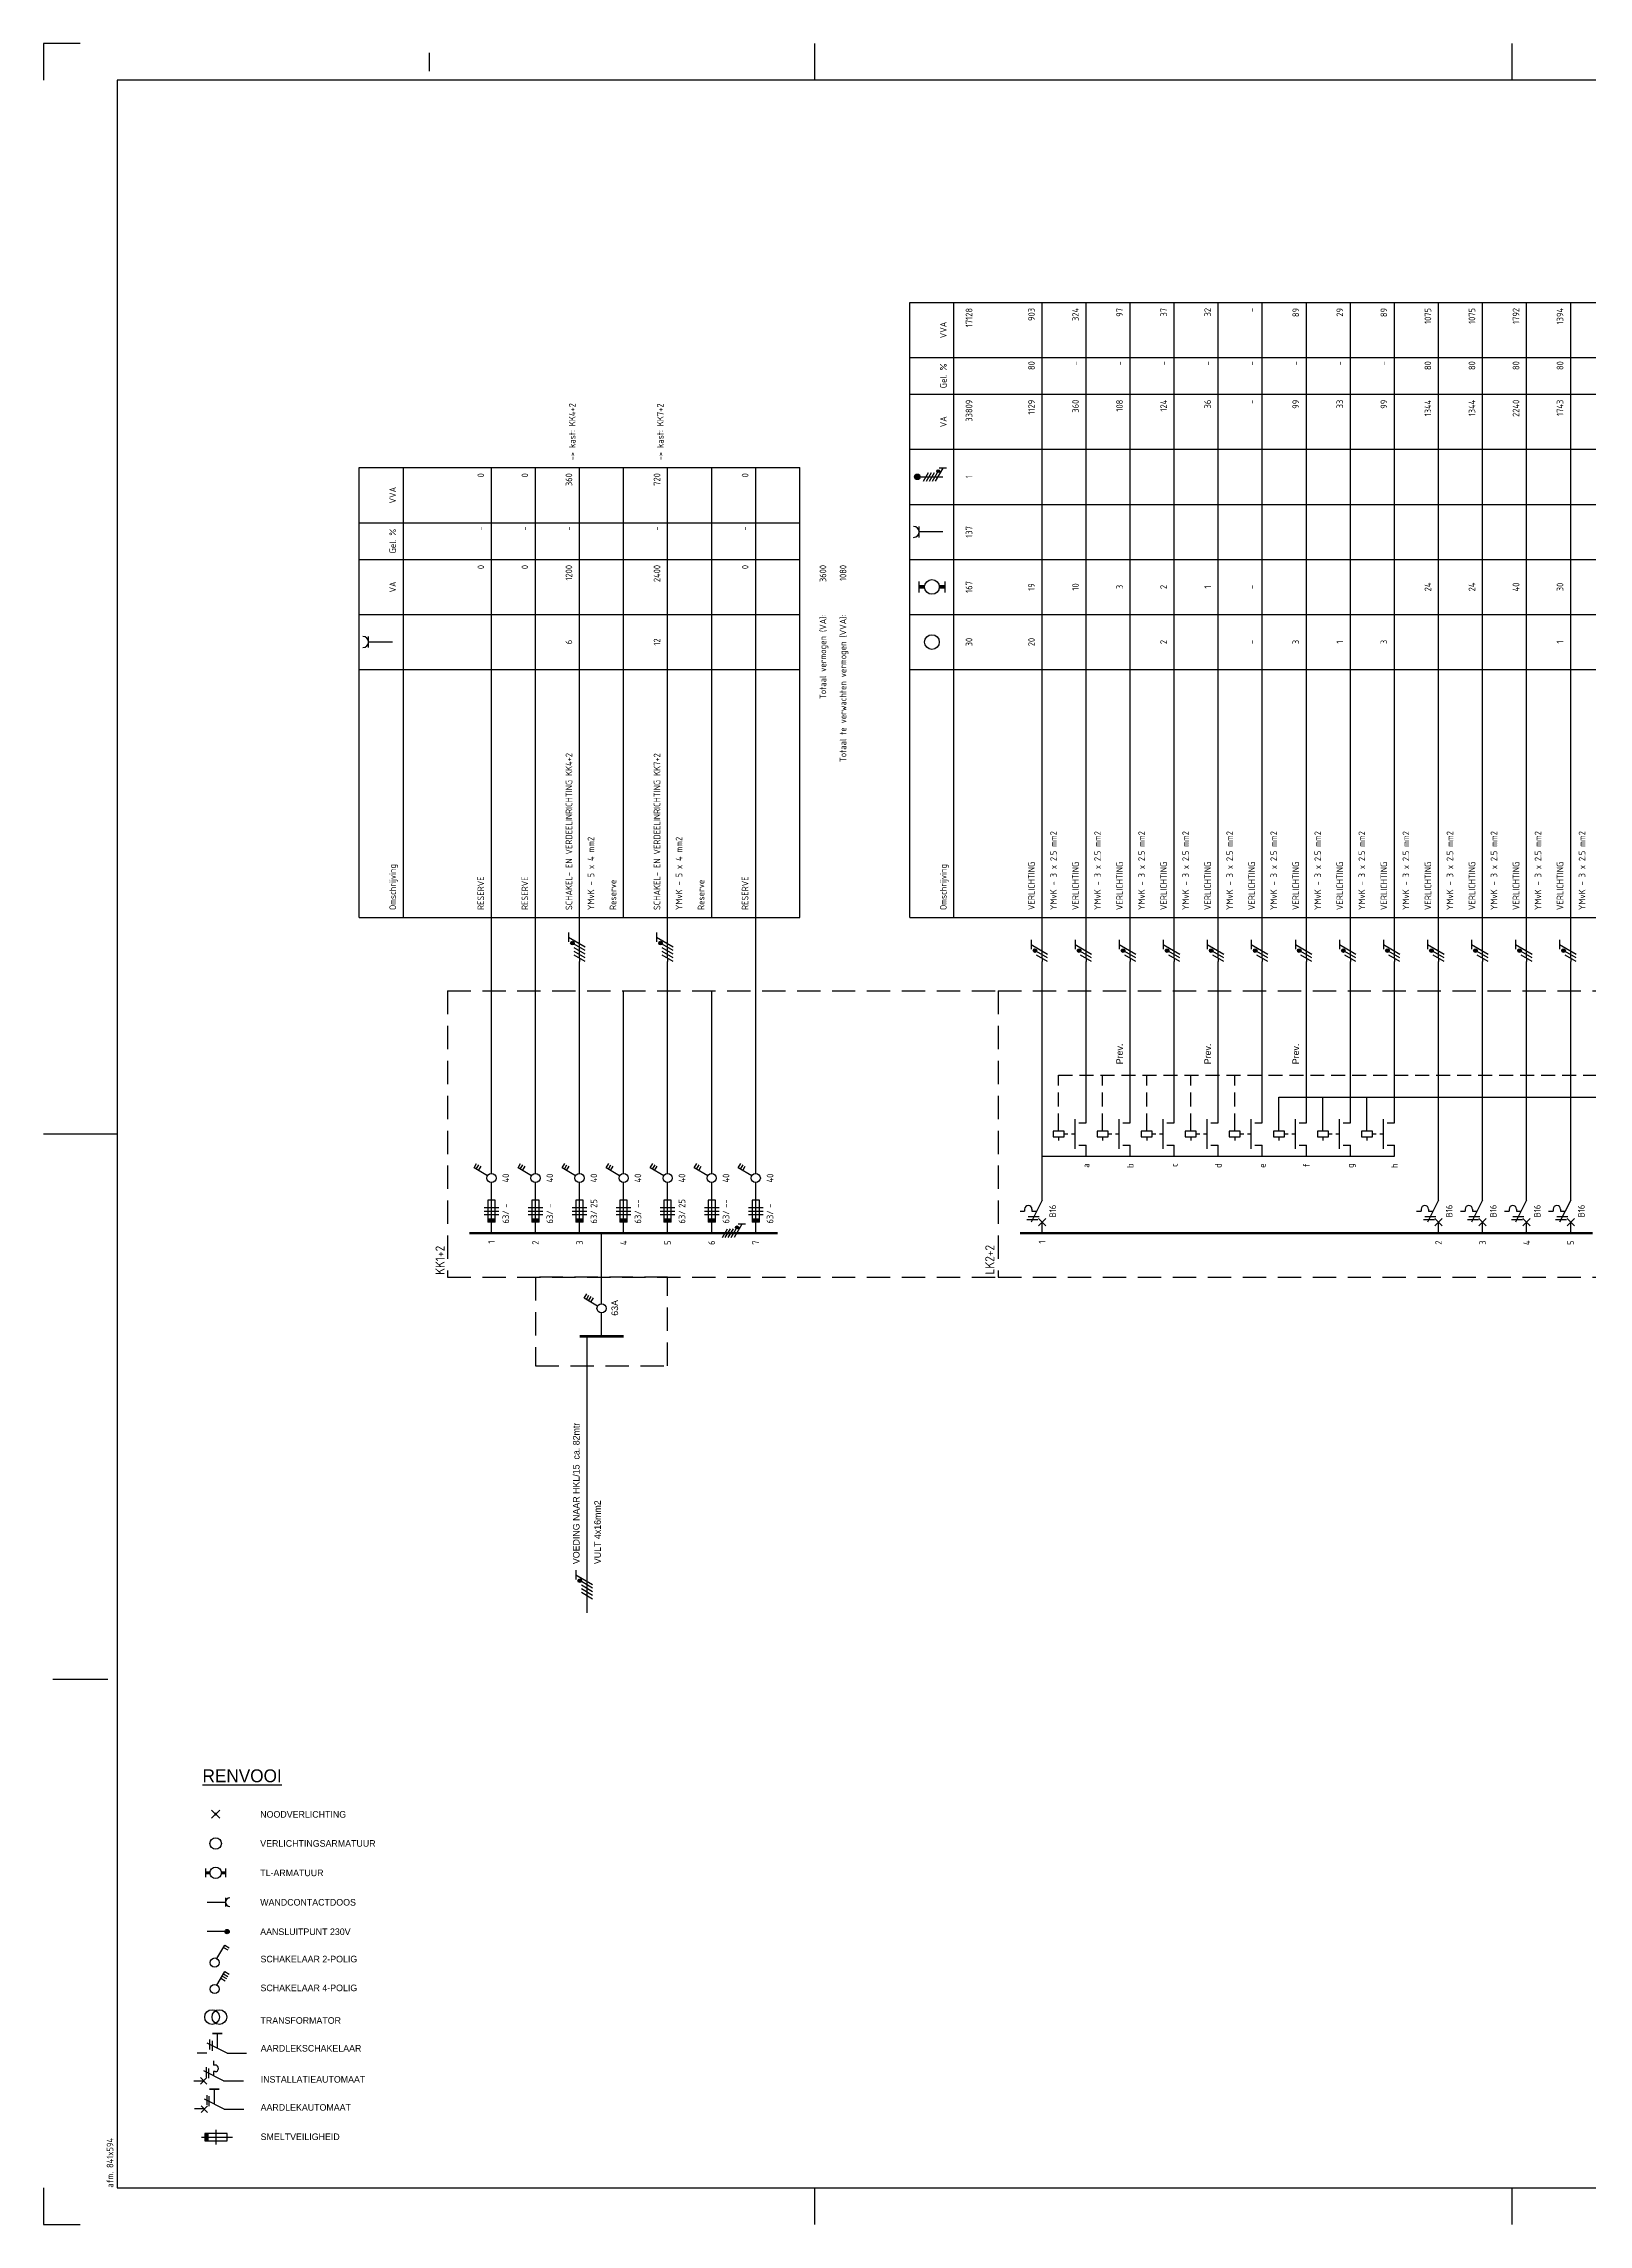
# Model space of a CAD drawing. Header units: millimetres. Extents: x 0 to 841, y 0 to 594.
# Drawn here: x 0 to 421, y 0 to 594 of the extents above; entities that cross this region are included whole.
import ezdxf
from ezdxf.enums import TextEntityAlignment as Align

# ---------------------------------------------------------------- set-up
doc = ezdxf.new("R2010")
doc.units = ezdxf.units.MM
for name, pattern in [('DASHED', [19.05, 12.7, -6.35]), ('HIDDEN', [9.525, 6.35, -3.175]), ('STABI11', [2, 1, -1])]:
    doc.linetypes.add(name, pattern=pattern)
doc.layers.get('0').update_dxf_attribs({"linetype": 'CONTINUOUS'})
for name, color, linetype in [('00att018', 1, 'CONTINUOUS'), ('00kad018', 1, 'CONTINUOUS'), ('00kad070', 5, 'CONTINUOUS'), ('BL$2----_KADER', 7, 'CONTINUOUS'), ('EL$1----', 3, 'CONTINUOUS'), ('EL$1----__KK1+2', 3, 'CONTINUOUS'), ('EL$1----__LK2+2', 3, 'CONTINUOUS')]:
    doc.layers.add(name, color=color, linetype=linetype)
doc.styles.add('BURO-018', font='BUROFONT', dxfattribs={"height": 1.8})
doc.styles.add('BURO-035', font='BUROFONT.shx', dxfattribs={"height": 3.5})
doc.styles.add('ISO', font='isocp.shx')
doc.styles.add('STABICAD-018', font='ISOCP.SHX', dxfattribs={"height": 1.8})

# ---------------------------------------------------------------- blocks, each defined once
blk = doc.blocks.new('RENV_DION')
at = {"layer": 'EL$1----', "linetype": 'Continuous'}
for p, q in [((485.12, 256.64), (487.32, 254.44)), ((487.32, 256.64), (485.12, 254.44)), ((483.5, 238.37), (483.5, 240.7)), ((488.94, 240.7), (488.94, 238.37)), ((488.94, 232.7), (488.94, 230.37)), ((483.89, 231.54), (488.94, 231.54)), ((489.33, 223.54), (483.89, 223.54)), ((486.57, 208.98), (488.69, 212.65)), ((487.64, 210.83), (488.85, 210.13)), ((487.99, 211.43), (489.2, 210.73)), ((488.34, 212.04), (489.55, 211.34)), ((488.69, 212.65), (489.9, 211.95)), ((489.35, 190.42), (483.95, 193.12)), ((484.62, 191.43), (484.62, 194.13)), ((485.3, 193.8), (485.3, 191.1)), ((486.65, 195.82), (486.65, 191.77)), ((488.36, 182.91), (482.96, 185.61)), ((483.63, 186.63), (483.63, 183.93)), ((484.31, 186.29), (484.31, 183.59)), ((485.66, 188.31), (485.66, 187.19)), ((486.11, 187.19), (485.66, 187.19)), ((486.11, 185.39), (485.66, 185.39)), ((485.66, 185.39), (485.66, 184.26)), ((480.26, 182.91), (482.96, 182.91)), ((482.06, 183.81), (483.86, 182.01)), ((483.86, 183.81), (482.06, 182.01)), ((485.84, 180.58), (485.84, 176.53)), ((488.36, 182.91), (493.76, 182.91)), ((484.04, 176.08), (482.24, 174.28)), ((482.24, 176.08), (484.04, 174.28)), ((488.54, 175.18), (483.14, 177.88)), ((482.39, 167.57), (490.81, 167.57)), ((489.31, 168.57), (483.31, 168.57)), ((483.31, 168.57), (483.31, 166.57)), ((483.31, 166.57), (489.31, 166.57)), ((486.31, 169.57), (486.31, 165.57)), ((489.31, 166.57), (489.31, 168.57))]:
    blk.add_line(p, q, dxfattribs=at)
at = {"layer": 'EL$1----', "color": 3, "linetype": 'Continuous'}
for p, q in [((486.57, 216.18), (488.69, 219.85)), ((488.69, 219.85), (489.9, 219.15)), ((488.34, 219.25), (489.55, 218.55))]:
    blk.add_line(p, q, dxfattribs=at)
at = {"layer": 'EL$1----'}
for p, q in [((483.86, 190.42), (481.16, 190.42)), ((489.35, 190.42), (494.66, 190.42)), ((483.9, 176.31), (483.9, 179.01)), ((484.49, 175.97), (484.49, 178.67)), ((483.14, 175.29), (480.44, 175.29)), ((488.54, 175.18), (493.85, 175.18))]:
    blk.add_line(p, q, dxfattribs=at)
at = {"layer": 'EL$1----', "linetype": 'Continuous'}
for points, const_width in [([(486.41, 255.54, 1), (486.02, 255.54, 1)], 0.389), ([(489.33, 223.83, 1), (489.33, 223.24, 1)], 0.583)]:
    blk.add_lwpolyline(points, format="xyb", close=True, dxfattribs=dict(at, const_width=const_width))
for points, const_width in [([(484.66, 239.54), (483.5, 239.54)], 0.778), ([(487.77, 239.54), (488.94, 239.54)], 0.778), ([(485.3, 195.82), (488, 195.82)], 0.45), ([(484.49, 180.58), (487.19, 180.58)], 0.45)]:
    blk.add_lwpolyline(points, dxfattribs=dict(at, const_width=const_width))
for centre, radius in [((486.22, 247.54), 1.56), ((486.22, 239.54), 1.56), ((489.33, 223.54), 0.583), ((485.95, 207.9), 1.25), ((485.24, 200.27), 2), ((487.24, 200.27), 2)]:
    blk.add_circle(centre, radius, dxfattribs=at)
at = {"layer": 'EL$1----', "color": 3, "linetype": 'Continuous'}
blk.add_circle((485.95, 215.1), 1.25, dxfattribs=at)
at = {"layer": 'EL$1----', "linetype": 'Continuous'}
for centre, radius, start, end in [((490.11, 231.54), 1.17, 90, 270), ((486.11, 186.29), 0.9, 270, 90)]:
    blk.add_arc(centre, radius, start, end, dxfattribs=at)
blk.add_solid([(483.31, 168.57), (484.31, 168.57), (483.31, 166.57), (484.31, 166.57)], dxfattribs=at)
at = {"layer": 'EL$1----', "color": 3, "style": 'BURO-035'}
blk.add_text('%%URENVOOI', height=3.5, dxfattribs=at).set_placement((482.63, 264.23))
at = {"layer": 'EL$1----', "color": 1, "style": 'BURO-018'}
for s, p in [('NOODVERLICHTING', (498.36, 255.47)), ('VERLICHTINGSARMATUUR', (498.36, 247.55)), ('TL-ARMATUUR', (498.36, 239.54)), ('WANDCONTACTDOOS', (498.36, 231.52)), ('AANSLUITPUNT 230V', (498.36, 223.5)), ('SCHAKELAAR 2-POLIG', (498.43, 216.06)), ('SCHAKELAAR 4-POLIG', (498.43, 208.21)), ('TRANSFORMATOR', (498.43, 199.33)), ('AARDLEKSCHAKELAAR', (498.49, 191.75)), ('INSTALLATIEAUTOMAAT', (498.49, 183.3)), ('AARDLEKAUTOMAAT', (498.47, 175.66)), ('SMELTVEILIGHEID', (498.47, 167.66))]:
    blk.add_text(s, height=1.8, dxfattribs=at).set_placement(p, align=Align.MIDDLE_LEFT)
blk = doc.blocks.new('a1-windesheim-hor')
at = {"layer": '00kad018', "color": 1}
for p, q in [((0, 594), (0, 584)), ((10, 594), (0, 594)), ((210, 594), (210, 584)), ((400, 594), (400, 584)), ((105, 591.5), (105, 586.5)), ((0, 297), (20, 297)), ((2.5, 148.5), (17.5, 148.5)), ((0, 10), (0, 0)), ((210, 10), (210, 0)), ((400, 10), (400, 0)), ((0, 0), (10, 0))]:
    blk.add_line(p, q, dxfattribs=at)
at = {"layer": '00kad070', "color": 5}
for p, q in [((831, 584), (20, 584)), ((20, 584), (20, 10)), ((20, 10), (831, 10))]:
    blk.add_line(p, q, dxfattribs=at)
at = {"layer": '00att018', "color": 1, "style": 'ISO'}
blk.add_text('afm. 841x594', height=1.8, rotation=90, dxfattribs=at).set_placement((19, 10))
blk = doc.blocks.new('HL3')
at = {"color": 0, "linetype": 'Continuous'}
for p, q in [((-3, 6.98), (-3, 4.48)), ((-3, 5.73), (1.5, 3.13)), ((1.5, 2.13), (-1.5, 3.87)), ((1.5, 1.13), (-1.5, 2.87)), ((1.5, 0.13), (-1.5, 1.87)), ((1.5, -0.87), (-1.5, 0.87))]:
    blk.add_line(p, q, dxfattribs=at)
at = {"color": 0, "linetype": 'Continuous', "const_width": 0.5}
blk.add_lwpolyline([(-1.68, 4.12, 1), (-2.18, 4.12, 1)], format="xyb", close=True, dxfattribs=at)
at = {"color": 0, "linetype": 'Continuous'}
blk.add_circle((-1.93, 4.12), 0.5, dxfattribs=at)
blk = doc.blocks.new('1114A3A')
at = {"color": 0, "linetype": 'Continuous'}
for p, q in [((0.62, 1.08), (2.74, 4.75)), ((1.69, 2.93), (2.9, 2.23)), ((2.04, 3.54), (3.25, 2.84)), ((2.39, 4.14), (3.6, 3.44)), ((2.74, 4.75), (3.95, 4.05))]:
    blk.add_line(p, q, dxfattribs=at)
blk.add_circle((0, 0), 1.25, dxfattribs=at)
at = {"color": 0, "linetype": 'Continuous', "style": 'BURO-018', "flags": 1}
for tag, p in [('E_ID', (0, 0.08)), ('E_MATCODE', (0, -4.92))]:
    blk.add_attdef(tag, p, '', height=1.8, dxfattribs=at)
at = {"color": 0, "linetype": 'Continuous', "style": 'BURO-018'}
blk.add_attdef('E_IGS', text='', height=1.8, dxfattribs=at).set_placement((3, 0.08), align=Align.MIDDLE_LEFT)
blk = doc.blocks.new('111104')
at = {"color": 0, "linetype": 'Continuous'}
for p, q in [((-3, 6.98), (-3, 4.48)), ((-3, 5.73), (1.5, 3.13)), ((1.5, 2.13), (-1.5, 3.87)), ((1.5, 1.13), (-1.5, 2.87)), ((1.5, 0.13), (-1.5, 1.87)), ((1.5, -0.87), (-1.5, 0.87))]:
    blk.add_line(p, q, dxfattribs=at)
at = {"color": 0, "linetype": 'Continuous', "const_width": 0.5}
blk.add_lwpolyline([(-1.68, 4.12, 1), (-2.18, 4.12, 1)], format="xyb", close=True, dxfattribs=at)
at = {"color": 0, "linetype": 'Continuous'}
blk.add_circle((-1.93, 4.12), 0.5, dxfattribs=at)
blk = doc.blocks.new('P-N-PE_3')
at = {"color": 0, "linetype": 'Continuous'}
for p, q in [((0, 0.87), (0, 6.17)), ((-3, 5.85), (-3, 3.35)), ((-3, 4.6), (1.5, 2)), ((1.5, 1), (-1.5, 2.73)), ((1.5, 0), (-1.5, 1.73)), ((0, 0.87), (0, 0))]:
    blk.add_line(p, q, dxfattribs=at)
at = {"color": 0, "linetype": 'Continuous', "const_width": 0.5}
blk.add_lwpolyline([(-1.68, 2.98, 1), (-2.18, 2.98, 1)], format="xyb", close=True, dxfattribs=at)
at = {"color": 0, "linetype": 'Continuous'}
blk.add_circle((-1.93, 2.98), 0.5, dxfattribs=at)
blk = doc.blocks.new('B3')
at = {"color": 0, "linetype": 'Continuous'}
for p, q in [((0, 9), (0, 21)), ((-6, 6), (-4.75, 6)), ((-4.75, 6.5), (-4.75, 6)), ((0, 9), (-3, 3)), ((-2.75, 6.5), (-2.75, 6)), ((-2.75, 6), (-1.5, 6)), ((-4.125, 3.75), (-1.125, 3.75)), ((-3.75, 4.5), (-0.75, 4.5)), ((-1, 4), (1, 2)), ((-1, 2), (1, 4)), ((0, 0), (0, 3))]:
    blk.add_line(p, q, dxfattribs=at)
blk.add_arc((-3.75, 6.5), 1, 0, 180, dxfattribs=at)
at = {"color": 1, "style": 'BURO-018'}
blk.add_attdef('FREEFIELD1', (-3, 12), '', height=1.8, rotation=90, dxfattribs=at)
at = {"color": 1, "linetype": 'Continuous', "style": 'BURO-018'}
blk.add_attdef('AUTOMATICFUSE', text='', height=1.8, rotation=90, dxfattribs=at).set_placement((2, 6), align=Align.TOP_CENTER)
blk = doc.blocks.new('m1')
at = {"color": 0, "linetype": 'Continuous'}
blk.add_line((0, 21), (0, 33), dxfattribs=at)
blk = doc.blocks.new('b1s')
at = {"color": 0, "linetype": 'Continuous'}
blk.add_line((0, 33), (0, 54), dxfattribs=at)
blk = doc.blocks.new('m1s')
at = {"color": 0, "linetype": 'Continuous'}
blk.add_line((0, 54), (0, 66), dxfattribs=at)
blk = doc.blocks.new('M2')
at = {"color": 0, "linetype": 'Continuous'}
for p, q in [((0, 9), (0, 12)), ((-6, 6.75), (-9, 6.75)), ((-9, 6.75), (-9, 5.25)), ((-7.5, 6.75), (-7.5, 7.75)), ((-6, 5.25), (-6, 6.75)), ((-6, 6.25), (-6, 6.25)), ((-3, 2), (-3, 10)), ((-2, 9), (0, 9)), ((-9, 5.25), (-6, 5.25)), ((-7.5, 5.25), (-7.5, 4.25)), ((-2, 3), (0, 3)), ((0, 0), (0, 3))]:
    blk.add_line(p, q, dxfattribs=at)
at = {"color": 0, "linetype": 'STABI11'}
blk.add_line((-6, 6), (-3, 6), dxfattribs=at)
at = {"color": 1, "linetype": 'Continuous', "style": 'BURO-018'}
blk.add_attdef('FREEFIELD1', (-6, 9), '', height=1.8, rotation=90, dxfattribs=at)
blk.add_attdef('MAGNETICSWITCH', text='', height=1.8, rotation=90, dxfattribs=at).set_placement((0, 6), align=Align.TOP_CENTER)
blk = doc.blocks.new('COLUMN_POWERTYPE_3')
at = {"color": 0, "linetype": 'Continuous'}
blk.add_circle((0, 0), 2, dxfattribs=at)
blk = doc.blocks.new('COLUMN_POWERTYPE_5')
at = {"color": 0, "linetype": 'Continuous'}
for p, q in [((-3.5, -1.5), (-3.5, 1.5)), ((3.5, 1.5), (3.5, -1.5))]:
    blk.add_line(p, q, dxfattribs=at)
at = {"color": 0, "linetype": 'Continuous', "const_width": 1}
for points in [[(-2, 0), (-3.5, 0)], [(2, 0), (3.5, 0)]]:
    blk.add_lwpolyline(points, dxfattribs=at)
at = {"color": 0, "linetype": 'Continuous'}
blk.add_circle((0, 0), 2, dxfattribs=at)
blk = doc.blocks.new('COLUMN_POWERTYPE_6')
at = {"color": 0, "linetype": 'Continuous'}
for p, q in [((-3.5, -1.5), (-3.5, 1.5)), ((3, 0), (-3.5, 0))]:
    blk.add_line(p, q, dxfattribs=at)
blk.add_arc((-5, 0), 1.5, 270, 90, dxfattribs=at)
blk = doc.blocks.new('COLUMN_POWERTYPE_9')
at = {"color": 0, "linetype": 'Continuous'}
for p, q in [((-4, 0), (3, 0)), ((-2.29, -1.2), (-0.91, 1.2)), ((-1.49, -1.2), (-0.11, 1.2)), ((-0.69, -1.2), (0.69, 1.2)), ((0.11, -1.2), (1.49, 1.2)), ((2.99, 2.4), (0.91, -1.2)), ((3.99, 2.4), (1.99, 2.4))]:
    blk.add_line(p, q, dxfattribs=at)
for points, const_width in [([(-4, -0.38, 1), (-4, 0.38, 1)], 0.75), ([(1.69, 1.35, 1), (1.69, 1.75, 1)], 0.4)]:
    blk.add_lwpolyline(points, format="xyb", close=True, dxfattribs=dict(at, const_width=const_width))
for centre, radius in [((-4, 0), 0.75), ((1.69, 1.55), 0.4)]:
    blk.add_circle(centre, radius, dxfattribs=at)
blk = doc.blocks.new('B11')
at = {"color": 0, "linetype": 'Continuous'}
for p, q in [((-4.75, 17.74), (-4.05, 18.95)), ((-4.14, 17.39), (-3.44, 18.6)), ((-3.54, 17.04), (-2.84, 18.25)), ((0, 16.25), (0, 21)), ((-1.08, 15.62), (-4.75, 17.74)), ((0, 0), (0, 13.75)), ((-2, 7), (2, 7)), ((-2, 6), (2, 6)), ((-1, 9), (-1, 3)), ((1, 9), (-1, 9)), ((1, 3), (1, 9)), ((2, 5), (-2, 5)), ((1, 3), (-1, 3))]:
    blk.add_line(p, q, dxfattribs=at)
blk.add_circle((0, 15), 1.25, dxfattribs=at)
blk.add_solid([(-1, 3), (-1, 4), (1, 3), (1, 4)], dxfattribs=at)
at = {"color": 1, "linetype": 'Continuous', "style": 'BURO-018'}
blk.add_attdef('CIRCUITSWITCH', text='', height=1.8, rotation=90, dxfattribs=at).set_placement((3, 15), align=Align.TOP_CENTER)
blk.add_attdef('SCREWFUSE', text='', height=1.8, rotation=90, dxfattribs=at).set_placement((3, 6.9), align=Align.TOP_LEFT)
at = {"color": 1, "style": 'BURO-018'}
blk.add_attdef('FREEFIELD1', (-3, 3), '', height=1.8, rotation=90, dxfattribs=at)
at = {"color": 1, "linetype": 'Continuous', "style": 'BURO-018'}
blk.add_attdef('SCREWFUSEHOLDER', text='', height=1.8, rotation=90, dxfattribs=at).set_placement((3, 6.2), align=Align.TOP_RIGHT)
blk = doc.blocks.new('P-N-PE_5')
at = {"color": 0, "linetype": 'Continuous'}
for p, q in [((-3, 7.85), (-3, 5.35)), ((-3, 6.6), (1.5, 4)), ((0, 0.87), (0, 8.28)), ((1.5, 3), (-1.5, 4.73)), ((1.5, 2), (-1.5, 3.73)), ((1.5, 1), (-1.5, 2.73)), ((1.5, 0), (-1.5, 1.73)), ((0, 0.87), (0, 0))]:
    blk.add_line(p, q, dxfattribs=at)
at = {"color": 0, "linetype": 'Continuous', "const_width": 0.5}
blk.add_lwpolyline([(-1.68, 4.98, 1), (-2.18, 4.98, 1)], format="xyb", close=True, dxfattribs=at)
at = {"color": 0, "linetype": 'Continuous'}
blk.add_circle((-1.93, 4.98), 0.5, dxfattribs=at)

msp = doc.modelspace()

# ---------------------------------------------------------------- linework, layer by layer
at = {"layer": 'EL$1----', "linetype": 'DASHED', "ltscale": 0.3}
for p, q in [((276.5, 313), (700, 313)), ((276.5, 298.75), (276.5, 313)), ((288.5, 298.75), (288.5, 313)), ((300.5, 298.75), (300.5, 313)), ((312.5, 298.75), (312.5, 313)), ((324.5, 298.75), (324.5, 313))]:
    msp.add_line(p, q, dxfattribs=at)
at = {"layer": 'EL$1----'}
for p, q in [((336.5, 307), (711, 307)), ((336.5, 298.75), (336.5, 307)), ((348.5, 298.75), (348.5, 307)), ((360.5, 298.75), (360.5, 307))]:
    msp.add_line(p, q, dxfattribs=at)
at = {"layer": 'EL$1----', "ltscale": 0.2}
for p, q in [((152, 250.75), (152, 270)), ((152, 241.91), (152, 248.25)), ((148, 241.91), (148, 166.62))]:
    msp.add_line(p, q, dxfattribs=at)
at = {"layer": 'EL$1----', "color": 1, "linetype": 'HIDDEN'}
msp.add_lwpolyline([(134, 258), (134, 233.88), (170, 233.88), (170, 258)], close=True, dxfattribs=at)
at = {"layer": 'EL$1----', "ltscale": 0.2, "const_width": 0.7}
msp.add_lwpolyline([(158, 241.91), (146, 241.91)], dxfattribs=at)
at = {"layer": 'EL$1----__KK1+2', "color": 1}
for p, q in [((86, 478.5), (206, 478.5)), ((86, 356), (86, 478.5)), ((98, 356), (98, 478.5)), ((206, 356), (206, 478.5)), ((86, 463.5), (206, 463.5)), ((86, 453.5), (206, 453.5)), ((86, 438.5), (206, 438.5)), ((86, 423.5), (206, 423.5)), ((86, 356), (206, 356))]:
    msp.add_line(p, q, dxfattribs=at)
at = {"layer": 'EL$1----__KK1+2'}
for p, q in [((122, 356), (122, 478.5)), ((134, 356), (134, 478.5)), ((146, 356), (146, 478.5)), ((158, 356), (158, 478.5)), ((170, 356), (170, 478.5)), ((182, 356), (182, 478.5)), ((194, 356), (194, 478.5)), ((122, 336), (122, 356)), ((134, 336), (134, 356)), ((146, 352.28), (146, 356)), ((170, 352.28), (170, 356)), ((194, 336), (194, 356)), ((146, 336), (146, 344)), ((170, 336), (170, 344))]:
    msp.add_line(p, q, dxfattribs=at)
at = {"layer": 'EL$1----__KK1+2', "color": 1, "linetype": 'HIDDEN'}
for p, q in [((110, 336), (260, 336)), ((110, 336), (110, 258)), ((110, 258), (260, 258))]:
    msp.add_line(p, q, dxfattribs=at)
at = {"layer": 'EL$1----__KK1+2'}
for points in [[(128, 270, 0.7, 0.7, 0), (116, 270, 0.7, 0.7, 0)], [(140, 270, 0.7, 0.7, 0), (128, 270, 0.7, 0.7, 0)], [(152, 270, 0.7, 0.7, 0), (140, 270, 0.7, 0.7, 0)], [(164, 270, 0.7, 0.7, 0), (152, 270, 0.7, 0.7, 0)], [(176, 270, 0.7, 0.7, 0), (164, 270, 0.7, 0.7, 0)], [(188, 270, 0.7, 0.7, 0), (176, 270, 0.7, 0.7, 0)], [(200, 270, 0.7, 0.7, 0), (188, 270, 0.7, 0.7, 0)]]:
    msp.add_lwpolyline(points, format="xyseb", dxfattribs=at)
at = {"layer": 'EL$1----__LK2+2', "color": 1}
for p, q in [((236, 523.5), (680, 523.5)), ((236, 356), (236, 523.5)), ((248, 356), (248, 523.5)), ((236, 508.5), (680, 508.5)), ((236, 498.5), (680, 498.5)), ((236, 483.5), (680, 483.5)), ((236, 468.5), (680, 468.5)), ((236, 453.5), (680, 453.5)), ((236, 438.5), (680, 438.5)), ((236, 423.5), (680, 423.5)), ((236, 356), (680, 356))]:
    msp.add_line(p, q, dxfattribs=at)
at = {"layer": 'EL$1----__LK2+2'}
for p, q in [((272, 356), (272, 523.5)), ((284, 356), (284, 523.5)), ((296, 356), (296, 523.5)), ((308, 356), (308, 523.5)), ((320, 356), (320, 523.5)), ((332, 356), (332, 523.5)), ((344, 356), (344, 523.5)), ((356, 356), (356, 523.5)), ((368, 356), (368, 523.5)), ((380, 356), (380, 523.5)), ((392, 356), (392, 523.5)), ((404, 356), (404, 523.5)), ((416, 356), (416, 523.5)), ((272, 350.17), (272, 356)), ((284, 350.17), (284, 356)), ((296, 350.17), (296, 356)), ((308, 350.17), (308, 356)), ((320, 350.17), (320, 356)), ((332, 350.17), (332, 356)), ((344, 350.17), (344, 356)), ((356, 350.17), (356, 356)), ((368, 350.17), (368, 356)), ((380, 350.17), (380, 356)), ((392, 350.17), (392, 356)), ((404, 350.17), (404, 356)), ((416, 350.17), (416, 356)), ((272, 336), (272, 344)), ((284, 336), (284, 344)), ((296, 336), (296, 344)), ((308, 336), (308, 344)), ((320, 336), (320, 344)), ((332, 336), (332, 344)), ((344, 336), (344, 344)), ((356, 336), (356, 344)), ((368, 336), (368, 344)), ((380, 336), (380, 344)), ((392, 336), (392, 344)), ((404, 336), (404, 344)), ((416, 336), (416, 344)), ((272, 291), (284, 291)), ((284, 291), (296, 291)), ((296, 291), (308, 291)), ((308, 291), (320, 291)), ((320, 291), (332, 291)), ((332, 291), (344, 291)), ((344, 291), (356, 291)), ((356, 291), (368, 291))]:
    msp.add_line(p, q, dxfattribs=at)
at = {"layer": 'EL$1----__LK2+2', "color": 1, "linetype": 'HIDDEN'}
for p, q in [((260, 336), (680, 336)), ((260, 336), (260, 258)), ((260, 258), (680, 258))]:
    msp.add_line(p, q, dxfattribs=at)
at = {"layer": 'EL$1----__LK2+2'}
for points in [[(278, 270, 0.7, 0.7, 0), (266, 270, 0.7, 0.7, 0)], [(290, 270, 0.7, 0.7, 0), (278, 270, 0.7, 0.7, 0)], [(302, 270, 0.7, 0.7, 0), (290, 270, 0.7, 0.7, 0)], [(314, 270, 0.7, 0.7, 0), (302, 270, 0.7, 0.7, 0)], [(326, 270, 0.7, 0.7, 0), (314, 270, 0.7, 0.7, 0)], [(338, 270, 0.7, 0.7, 0), (326, 270, 0.7, 0.7, 0)], [(350, 270, 0.7, 0.7, 0), (338, 270, 0.7, 0.7, 0)], [(362, 270, 0.7, 0.7, 0), (350, 270, 0.7, 0.7, 0)], [(374, 270, 0.7, 0.7, 0), (362, 270, 0.7, 0.7, 0)], [(386, 270, 0.7, 0.7, 0), (374, 270, 0.7, 0.7, 0)], [(398, 270, 0.7, 0.7, 0), (386, 270, 0.7, 0.7, 0)], [(410, 270, 0.7, 0.7, 0), (398, 270, 0.7, 0.7, 0)], [(422, 270, 0.7, 0.7, 0), (410, 270, 0.7, 0.7, 0)]]:
    msp.add_lwpolyline(points, format="xyseb", dxfattribs=at)

# ---------------------------------------------------------------- block references
at = {"layer": 'BL$2----_KADER'}
msp.add_blockref('a1-windesheim-hor', (0, 0), dxfattribs=at)
at = {"layer": 'EL$1----', "xscale": 0.8, "yscale": 0.8, "zscale": 0.8, "rotation": 269.9999999999999}
msp.add_blockref('111104', (185.6, 270), dxfattribs=at)
at = {"layer": 'EL$1----'}
ref = msp.add_blockref('1114A3A', (152, 249.5), dxfattribs=dict(at, rotation=90))
ref.add_attrib('E_IGS', '63A', dxfattribs={"layer": '0', "color": 1, "linetype": 'Continuous', "height": 1.8, "rotation": 90, "style": 'BURO-018'}).set_placement((155.6, 247.5), align=Align.MIDDLE_LEFT)
at = {"layer": 'EL$1----', "ltscale": 0.2}
msp.add_blockref('HL3', (148, 171.2), dxfattribs=at)
at = {"layer": 'EL$1----'}
msp.add_blockref('RENV_DION', (-439.35, -143.79), dxfattribs=at)
at = {"layer": 'EL$1----__KK1+2'}
for name, p in [('COLUMN_POWERTYPE_6', (92, 431)), ('P-N-PE_5', (146, 344)), ('P-N-PE_5', (170, 344)), ('m1s', (122, 270)), ('m1s', (134, 270)), ('m1s', (146, 270)), ('m1s', (158, 270)), ('m1s', (170, 270)), ('m1s', (182, 270)), ('m1s', (194, 270)), ('b1s', (122, 270)), ('b1s', (134, 270)), ('b1s', (146, 270)), ('b1s', (158, 270)), ('b1s', (170, 270)), ('b1s', (182, 270)), ('b1s', (194, 270)), ('m1', (122, 270)), ('m1', (134, 270)), ('m1', (146, 270)), ('m1', (158, 270)), ('m1', (170, 270)), ('m1', (182, 270)), ('m1', (194, 270))]:
    msp.add_blockref(name, p, dxfattribs=at)
ref = msp.add_blockref('B11', (122, 270), dxfattribs=at)
ref.add_attrib('CIRCUITSWITCH', '40', dxfattribs={"layer": 'EL$1----', "color": 1, "height": 1.8, "rotation": 90, "style": 'STABICAD-018'}).set_placement((125, 285), align=Align.TOP_CENTER)
ref.add_attrib('SCREWFUSE', '-', dxfattribs={"layer": 'EL$1----', "color": 1, "height": 1.8, "rotation": 90, "style": 'STABICAD-018'}).set_placement((125, 276.9), align=Align.TOP_LEFT)
ref.add_attrib('SCREWFUSEHOLDER', '63/', dxfattribs={"layer": 'EL$1----', "color": 1, "height": 1.8, "rotation": 90, "style": 'STABICAD-018'}).set_placement((125, 276.2), align=Align.TOP_RIGHT)
ref = msp.add_blockref('B11', (134, 270), dxfattribs=at)
ref.add_attrib('CIRCUITSWITCH', '40', dxfattribs={"layer": 'EL$1----', "color": 1, "height": 1.8, "rotation": 90, "style": 'STABICAD-018'}).set_placement((137, 285), align=Align.TOP_CENTER)
ref.add_attrib('SCREWFUSE', '-', dxfattribs={"layer": 'EL$1----', "color": 1, "height": 1.8, "rotation": 90, "style": 'STABICAD-018'}).set_placement((137, 276.9), align=Align.TOP_LEFT)
ref.add_attrib('SCREWFUSEHOLDER', '63/', dxfattribs={"layer": 'EL$1----', "color": 1, "height": 1.8, "rotation": 90, "style": 'STABICAD-018'}).set_placement((137, 276.2), align=Align.TOP_RIGHT)
ref = msp.add_blockref('B11', (146, 270), dxfattribs=at)
ref.add_attrib('CIRCUITSWITCH', '40', dxfattribs={"layer": 'EL$1----', "color": 1, "height": 1.8, "rotation": 90, "style": 'STABICAD-018'}).set_placement((149, 285), align=Align.TOP_CENTER)
ref.add_attrib('SCREWFUSE', '25', dxfattribs={"layer": 'EL$1----', "color": 1, "height": 1.8, "rotation": 90, "style": 'STABICAD-018'}).set_placement((149, 276.9), align=Align.TOP_LEFT)
ref.add_attrib('SCREWFUSEHOLDER', '63/', dxfattribs={"layer": 'EL$1----', "color": 1, "height": 1.8, "rotation": 90, "style": 'STABICAD-018'}).set_placement((149, 276.2), align=Align.TOP_RIGHT)
ref = msp.add_blockref('B11', (158, 270), dxfattribs=at)
ref.add_attrib('CIRCUITSWITCH', '40', dxfattribs={"layer": 'EL$1----', "color": 1, "height": 1.8, "rotation": 90, "style": 'STABICAD-018'}).set_placement((161, 285), align=Align.TOP_CENTER)
ref.add_attrib('SCREWFUSE', '--', dxfattribs={"layer": 'EL$1----', "color": 1, "height": 1.8, "rotation": 90, "style": 'STABICAD-018'}).set_placement((161, 276.9), align=Align.TOP_LEFT)
ref.add_attrib('SCREWFUSEHOLDER', '63/', dxfattribs={"layer": 'EL$1----', "color": 1, "height": 1.8, "rotation": 90, "style": 'STABICAD-018'}).set_placement((161, 276.2), align=Align.TOP_RIGHT)
ref = msp.add_blockref('B11', (170, 270), dxfattribs=at)
ref.add_attrib('CIRCUITSWITCH', '40', dxfattribs={"layer": 'EL$1----', "color": 1, "height": 1.8, "rotation": 90, "style": 'STABICAD-018'}).set_placement((173, 285), align=Align.TOP_CENTER)
ref.add_attrib('SCREWFUSE', '25', dxfattribs={"layer": 'EL$1----', "color": 1, "height": 1.8, "rotation": 90, "style": 'STABICAD-018'}).set_placement((173, 276.9), align=Align.TOP_LEFT)
ref.add_attrib('SCREWFUSEHOLDER', '63/', dxfattribs={"layer": 'EL$1----', "color": 1, "height": 1.8, "rotation": 90, "style": 'STABICAD-018'}).set_placement((173, 276.2), align=Align.TOP_RIGHT)
ref = msp.add_blockref('B11', (182, 270), dxfattribs=at)
ref.add_attrib('CIRCUITSWITCH', '40', dxfattribs={"layer": 'EL$1----', "color": 1, "height": 1.8, "rotation": 90, "style": 'STABICAD-018'}).set_placement((185, 285), align=Align.TOP_CENTER)
ref.add_attrib('SCREWFUSE', '--', dxfattribs={"layer": 'EL$1----', "color": 1, "height": 1.8, "rotation": 90, "style": 'STABICAD-018'}).set_placement((185, 276.9), align=Align.TOP_LEFT)
ref.add_attrib('SCREWFUSEHOLDER', '63/', dxfattribs={"layer": 'EL$1----', "color": 1, "height": 1.8, "rotation": 90, "style": 'STABICAD-018'}).set_placement((185, 276.2), align=Align.TOP_RIGHT)
ref = msp.add_blockref('B11', (194, 270), dxfattribs=at)
ref.add_attrib('CIRCUITSWITCH', '40', dxfattribs={"layer": 'EL$1----', "color": 1, "height": 1.8, "rotation": 90, "style": 'STABICAD-018'}).set_placement((197, 285), align=Align.TOP_CENTER)
ref.add_attrib('SCREWFUSE', '-', dxfattribs={"layer": 'EL$1----', "color": 1, "height": 1.8, "rotation": 90, "style": 'STABICAD-018'}).set_placement((197, 276.9), align=Align.TOP_LEFT)
ref.add_attrib('SCREWFUSEHOLDER', '63/', dxfattribs={"layer": 'EL$1----', "color": 1, "height": 1.8, "rotation": 90, "style": 'STABICAD-018'}).set_placement((197, 276.2), align=Align.TOP_RIGHT)
at = {"layer": 'EL$1----__LK2+2'}
for name, p in [('COLUMN_POWERTYPE_9', (242, 476)), ('COLUMN_POWERTYPE_6', (242, 461)), ('COLUMN_POWERTYPE_5', (242, 446)), ('COLUMN_POWERTYPE_3', (242, 431)), ('P-N-PE_3', (272, 344)), ('P-N-PE_3', (284, 344)), ('P-N-PE_3', (296, 344)), ('P-N-PE_3', (308, 344)), ('P-N-PE_3', (320, 344)), ('P-N-PE_3', (332, 344)), ('P-N-PE_3', (344, 344)), ('P-N-PE_3', (356, 344)), ('P-N-PE_3', (368, 344)), ('P-N-PE_3', (380, 344)), ('P-N-PE_3', (392, 344)), ('P-N-PE_3', (404, 344)), ('P-N-PE_3', (416, 344)), ('m1s', (272, 270)), ('m1s', (284, 270)), ('m1s', (296, 270)), ('m1s', (308, 270)), ('m1s', (320, 270)), ('m1s', (332, 270)), ('m1s', (344, 270)), ('m1s', (356, 270)), ('m1s', (368, 270)), ('m1s', (380, 270)), ('m1s', (392, 270)), ('m1s', (404, 270)), ('m1s', (416, 270)), ('b1s', (272, 270)), ('b1s', (284, 270)), ('b1s', (296, 270)), ('b1s', (308, 270)), ('b1s', (320, 270)), ('b1s', (332, 270)), ('b1s', (344, 270)), ('b1s', (356, 270)), ('b1s', (368, 270)), ('b1s', (380, 270)), ('b1s', (392, 270)), ('b1s', (404, 270)), ('b1s', (416, 270)), ('m1', (272, 270)), ('M2', (284, 291)), ('M2', (296, 291)), ('M2', (308, 291)), ('M2', (320, 291)), ('M2', (332, 291)), ('M2', (344, 291)), ('M2', (356, 291)), ('M2', (368, 291)), ('m1', (380, 270)), ('m1', (392, 270)), ('m1', (404, 270)), ('m1', (416, 270))]:
    msp.add_blockref(name, p, dxfattribs=at)
ref = msp.add_blockref('B3', (272, 270), dxfattribs=at)
ref.add_attrib('AUTOMATICFUSE', 'B16', dxfattribs={"layer": 'EL$1----', "color": 1, "height": 1.8, "rotation": 90, "style": 'STABICAD-018'}).set_placement((274, 276), align=Align.TOP_CENTER)
ref = msp.add_blockref('B3', (380, 270), dxfattribs=at)
ref.add_attrib('AUTOMATICFUSE', 'B16', dxfattribs={"layer": 'EL$1----', "color": 1, "height": 1.8, "rotation": 90, "style": 'STABICAD-018'}).set_placement((382, 276), align=Align.TOP_CENTER)
ref = msp.add_blockref('B3', (392, 270), dxfattribs=at)
ref.add_attrib('AUTOMATICFUSE', 'B16', dxfattribs={"layer": 'EL$1----', "color": 1, "height": 1.8, "rotation": 90, "style": 'STABICAD-018'}).set_placement((394, 276), align=Align.TOP_CENTER)
ref = msp.add_blockref('B3', (404, 270), dxfattribs=at)
ref.add_attrib('AUTOMATICFUSE', 'B16', dxfattribs={"layer": 'EL$1----', "color": 1, "height": 1.8, "rotation": 90, "style": 'STABICAD-018'}).set_placement((406, 276), align=Align.TOP_CENTER)
ref = msp.add_blockref('B3', (416, 270), dxfattribs=at)
ref.add_attrib('AUTOMATICFUSE', 'B16', dxfattribs={"layer": 'EL$1----', "color": 1, "height": 1.8, "rotation": 90, "style": 'STABICAD-018'}).set_placement((418, 276), align=Align.TOP_CENTER)

# ---------------------------------------------------------------- texts
at = {"layer": 'EL$1----', "color": 1, "style": 'BURO-018'}
for p in [(294, 316), (318, 316), (342, 316)]:
    msp.add_text('Prev.', height=1.8, rotation=90, dxfattribs=at).set_placement(p)
at = {"layer": 'EL$1----', "color": 1, "linetype": 'Continuous', "ltscale": 0.2, "style": 'BURO-018'}
msp.add_text('VOEDING NAAR HKL/15  ca. 82mtr', height=1.8, rotation=90, dxfattribs=at).set_placement((146, 179.84))
msp.add_text('VULT 4x16mm2', height=1.8, rotation=90, dxfattribs=at).set_placement((150, 179.84), align=Align.TOP_LEFT)
at = {"layer": 'EL$1----__KK1+2', "color": 1, "style": 'STABICAD-018'}
for s, p in [('-> kast: KK4+2', (144, 480.5)), ('-> kast: KK7+2', (168, 480.5))]:
    msp.add_text(s, height=1.8, rotation=90, dxfattribs=at).set_placement(p, align=Align.MIDDLE_LEFT)
for s, p in [('0', (120, 477)), ('0', (132, 477)), ('360', (144, 477)), ('720', (168, 477)), ('0', (192, 477)), ('-', (120, 462.5)), ('-', (132, 462.5)), ('-', (144, 462.5)), ('-', (168, 462.5)), ('-', (192, 462.5)), ('0', (120, 452)), ('0', (132, 452)), ('1200', (144, 452)), ('2400', (168, 452)), ('0', (192, 452)), ('3600', (213.2, 452)), ('1080', (218.68, 452)), ('Totaal vermogen (VA):', (213.2, 438.5)), ('Totaal te verwachten vermogen (VVA):', (218.68, 438.5))]:
    msp.add_text(s, height=1.8, rotation=90, dxfattribs=at).set_placement(p, align=Align.RIGHT)
for s, p in [('VVA', (96, 471)), ('Gel. %', (96, 458.5)), ('VA', (96, 446)), ('6', (144, 431)), ('12', (168, 431))]:
    msp.add_text(s, height=1.8, rotation=90, dxfattribs=at).set_placement(p, align=Align.CENTER)
for s, p in [('SCHAKEL- EN VERDEELINRICHTING KK4+2', (144, 358)), ('SCHAKEL- EN VERDEELINRICHTING KK7+2', (168, 358)), ('YMvK - 5 x 4 mm2', (150, 358)), ('YMvK - 5 x 4 mm2', (174, 358)), ('Omschrijving', (96, 358)), ('RESERVE', (120, 358)), ('RESERVE', (132, 358)), ('Reserve', (156, 358)), ('Reserve', (180, 358)), ('RESERVE', (192, 358))]:
    msp.add_text(s, height=1.8, rotation=90, dxfattribs=at).set_placement(p)
for s, p in [('1', (122, 268)), ('2', (134, 268)), ('3', (146, 268)), ('4', (158, 268)), ('5', (170, 268)), ('6', (182, 268)), ('7', (194, 268))]:
    msp.add_text(s, height=1.8, rotation=90, dxfattribs=at).set_placement(p, align=Align.MIDDLE_RIGHT)
at = {"layer": 'EL$1----__KK1+2', "color": 2, "style": 'STABICAD-018'}
msp.add_text('KK1+2', height=2.5, rotation=90, dxfattribs=at).set_placement((110, 266.55), align=Align.BOTTOM_RIGHT)
at = {"layer": 'EL$1----__LK2+2', "color": 1, "style": 'STABICAD-018'}
for s, p in [('VVA', (246, 516)), ('Gel. %', (246, 503.5)), ('VA', (246, 491)), ('1', (253, 476)), ('137', (253, 461)), ('167', (253, 446)), ('19', (270, 446)), ('10', (282, 446)), ('3', (294, 446)), ('2', (306, 446)), ('1', (318, 446)), ('-', (330, 446)), ('24', (378, 446)), ('24', (390, 446)), ('40', (402, 446)), ('30', (414, 446)), ('30', (253, 431)), ('20', (270, 431)), ('2', (306, 431)), ('-', (330, 431)), ('3', (342, 431)), ('1', (354, 431)), ('3', (366, 431)), ('1', (414, 431))]:
    msp.add_text(s, height=1.8, rotation=90, dxfattribs=at).set_placement(p, align=Align.CENTER)
for s, p in [('17128', (253, 522)), ('903', (270, 522)), ('324', (282, 522)), ('97', (294, 522)), ('37', (306, 522)), ('32', (318, 522)), ('-', (330, 522)), ('89', (342, 522)), ('29', (354, 522)), ('89', (366, 522)), ('1075', (378, 522)), ('1075', (390, 522)), ('1792', (402, 522)), ('1394', (414, 522)), ('80', (270, 507.5)), ('-', (282, 507.5)), ('-', (294, 507.5)), ('-', (306, 507.5)), ('-', (318, 507.5)), ('-', (330, 507.5)), ('-', (342, 507.5)), ('-', (354, 507.5)), ('-', (366, 507.5)), ('80', (378, 507.5)), ('80', (390, 507.5)), ('80', (402, 507.5)), ('80', (414, 507.5)), ('33809', (253, 497)), ('1129', (270, 497)), ('360', (282, 497)), ('108', (294, 497)), ('124', (306, 497)), ('36', (318, 497)), ('-', (330, 497)), ('99', (342, 497)), ('33', (354, 497)), ('99', (366, 497)), ('1344', (378, 497)), ('1344', (390, 497)), ('2240', (402, 497)), ('1743', (414, 497))]:
    msp.add_text(s, height=1.8, rotation=90, dxfattribs=at).set_placement(p, align=Align.RIGHT)
for s, p in [('YMvK - 3 x 2.5 mm2', (276, 358)), ('YMvK - 3 x 2.5 mm2', (288, 358)), ('YMvK - 3 x 2.5 mm2', (300, 358)), ('YMvK - 3 x 2.5 mm2', (312, 358)), ('YMvK - 3 x 2.5 mm2', (324, 358)), ('YMvK - 3 x 2.5 mm2', (336, 358)), ('YMvK - 3 x 2.5 mm2', (348, 358)), ('YMvK - 3 x 2.5 mm2', (360, 358)), ('YMvK - 3 x 2.5 mm2', (372, 358)), ('YMvK - 3 x 2.5 mm2', (384, 358)), ('YMvK - 3 x 2.5 mm2', (396, 358)), ('YMvK - 3 x 2.5 mm2', (408, 358)), ('YMvK - 3 x 2.5 mm2', (420, 358)), ('Omschrijving', (246, 358)), ('VERLICHTING', (270, 358)), ('VERLICHTING', (282, 358)), ('VERLICHTING', (294, 358)), ('VERLICHTING', (306, 358)), ('VERLICHTING', (318, 358)), ('VERLICHTING', (330, 358)), ('VERLICHTING', (342, 358)), ('VERLICHTING', (354, 358)), ('VERLICHTING', (366, 358)), ('VERLICHTING', (378, 358)), ('VERLICHTING', (390, 358)), ('VERLICHTING', (402, 358)), ('VERLICHTING', (414, 358))]:
    msp.add_text(s, height=1.8, rotation=90, dxfattribs=at).set_placement(p)
for s, p in [('a', (284, 289)), ('b', (296, 289)), ('c', (308, 289)), ('d', (320, 289)), ('e', (332, 289)), ('f', (344, 289)), ('g', (356, 289)), ('h', (368, 289)), ('1', (272, 268)), ('2', (380, 268)), ('3', (392, 268)), ('4', (404, 268)), ('5', (416, 268))]:
    msp.add_text(s, height=1.8, rotation=90, dxfattribs=at).set_placement(p, align=Align.MIDDLE_RIGHT)
at = {"layer": 'EL$1----__LK2+2', "color": 2, "style": 'STABICAD-018'}
msp.add_text('LK2+2', height=2.5, rotation=90, dxfattribs=at).set_placement((259.75, 266.79), align=Align.BOTTOM_RIGHT)

doc.saveas('drawing.dxf')
